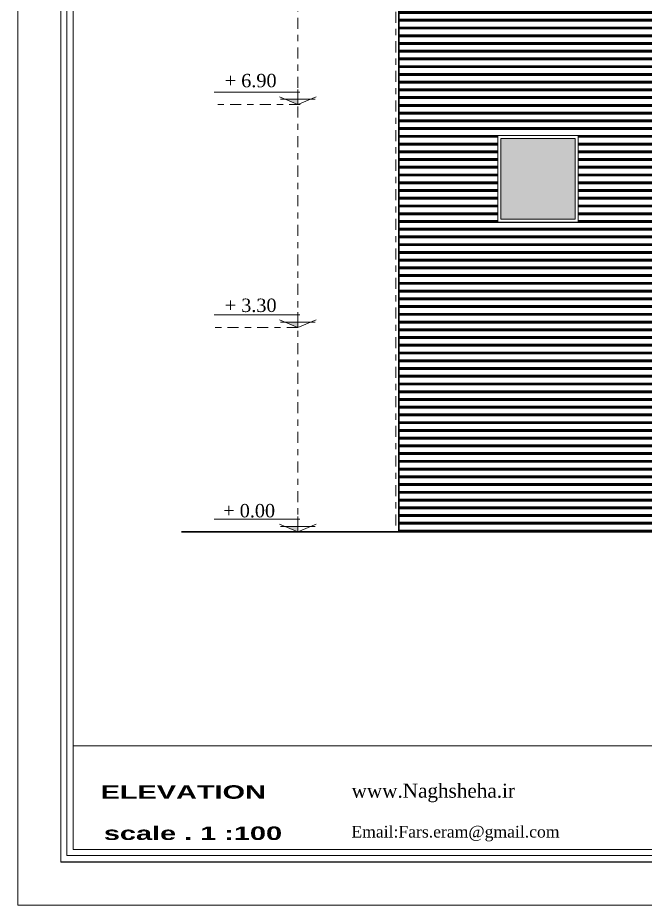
# Model space of a CAD drawing. Header units: metres. Extents: x 236 to 355, y 67 to 475.
# Drawn here: x 277.89 to 288.02, y 226.72 to 241.05 of the extents above; entities that cross this region are included whole.
import ezdxf

# ---------------------------------------------------------------- set-up
doc = ezdxf.new("R2010")
doc.units = ezdxf.units.M
doc.header["$LTSCALE"] = 0.007
doc.header["$MEASUREMENT"] = 0
doc.linetypes.add('DASHDOTX2', pattern=[50.8, 25.4, -12.7, 0, -12.7])
for name, color, linetype in [('6', 6, 'Continuous'), ('DIM1', 40, 'Continuous'), ('H', 7, 'Continuous')]:
    doc.layers.add(name, color=color, linetype=linetype)
for name, color, linetype, lineweight in [('decoration', 251, 'Continuous', 18), ('point line', 22, 'DASHDOTX2', 18), ('stair', 20, 'Continuous', 15), ('walll', 7, 'Continuous', 30)]:
    doc.layers.add(name, color=color, linetype=linetype, lineweight=lineweight)
doc.styles.add('KA', font='impact.ttf', dxfattribs={"width": 2, "height": 0.25})
doc.styles.get("Standard").update_dxf_attribs({"font": 'dutch.ttf'})
pattern_1 = [(0, (2.64409, -26.3804), (0, 0.125), []), (0, (2.64409, -26.36478), (0, 0.125), []), (0, (2.64409, -26.34915), (0, 0.125), [])]

# ---------------------------------------------------------------- blocks, each defined once
blk = doc.blocks.new('SECCODE')
at = {"linetype": 'Continuous'}
blk.add_hatch(color=0, dxfattribs=at).paths.add_polyline_path([(-0.204, 0.085), (0, 0), (0, 0.085)])
at = {"color": 0, "linetype": 'Continuous'}
for p, q in [((0.034, 0.202), (-1.349, 0.202)), ((0, 0), (0, 0.246)), ((0, 0), (-0.297, 0.124)), ((-0.278, 0.085), (0, 0.085)), ((0, 0), (0.297, 0.124)), ((0.278, 0.085), (0, 0.085))]:
    blk.add_line(p, q, dxfattribs=at)

msp = doc.modelspace()

# ---------------------------------------------------------------- hatches: boundary and pattern name
at = {"layer": 'decoration', "lineweight": 0, "true_color": 0x6c0707}
h = msp.add_hatch(dxfattribs=at)
h.set_pattern_fill('PLAST', color=16, scale=0.5, style=0)
h.set_pattern_definition(pattern_1)
h.paths.add_polyline_path([(291.944, 241.348), (291.944, 242.161), (290.391, 242.161), (290.391, 241.348), (288.992, 241.348), (288.992, 242.161), (286.935, 242.161), (286.935, 241.348), (285.635, 241.348), (285.635, 242.161), (284.04, 242.161), (284.04, 238.425), (285.635, 238.425), (285.635, 239.148), (286.935, 239.148), (286.935, 238.425), (288.992, 238.425), (288.992, 239.148), (290.391, 239.148), (290.391, 238.425), (291.944, 238.425), (291.944, 239.148), (293.344, 239.148), (293.344, 238.425), (294.94, 238.425), (294.94, 242.161), (293.344, 242.161), (293.344, 241.348)])
h = msp.add_hatch(dxfattribs=at)
h.set_pattern_fill('PLAST', color=16, scale=0.5, style=0)
h.set_pattern_definition(pattern_1)
h.paths.add_polyline_path([(291.944, 237.748), (291.944, 238.425), (290.391, 238.425), (290.391, 237.748), (288.992, 237.748), (288.992, 238.425), (286.935, 238.425), (286.935, 237.748), (285.635, 237.748), (285.635, 238.425), (284.04, 238.425), (284.04, 233.687), (289.2, 233.687), (289.2, 234.948), (294.2, 234.948), (294.2, 233.687), (294.94, 233.687), (294.94, 238.425), (293.344, 238.425), (293.344, 237.748)])
h = msp.add_hatch(dxfattribs=at)
h.set_pattern_fill('PLAST', color=16, scale=0.5, style=0)
h.set_pattern_definition(pattern_1)
h.paths.add_polyline_path([(284.04, 233.687), (284.04, 232.748), (289.2, 232.748), (289.2, 233.687)])
at = {"layer": 'walll'}
h = msp.add_hatch(color=256, dxfattribs=at)
h.set_gradient(color1=(0, 0, 255), color2=(255, 255, 0), tint=1, name='CYLINDER')
h.paths.add_polyline_path([(286.885, 237.798), (286.885, 239.098), (285.685, 239.098), (285.685, 237.798)])

# ---------------------------------------------------------------- linework, layer by layer
at = {"layer": '6', "lineweight": 5}
for p, q in [((278.583, 227.416), (278.583, 255.72)), ((278.679, 227.519), (278.679, 255.623)), ((278.783, 227.616), (278.783, 255.52)), ((278.783, 229.291), (318.987, 229.291)), ((278.679, 227.519), (319.083, 227.519)), ((278.783, 227.616), (318.987, 227.616)), ((278.583, 227.416), (319.187, 227.416))]:
    msp.add_line(p, q, dxfattribs=at)
at = {"layer": 'DIM1', "lineweight": 5}
for p, q in [((277.887, 256.416), (277.887, 226.716)), ((277.887, 226.716), (298.887, 226.716))]:
    msp.add_line(p, q, dxfattribs=at)
for points in [[(319.887, 256.416), (298.887, 256.416), (277.887, 256.416), (277.887, 226.716), (298.887, 226.716), (319.887, 226.716)], [(319.191, 255.72), (298.887, 255.72), (278.583, 255.72), (278.583, 227.411), (298.887, 227.411), (319.191, 227.411)]]:
    msp.add_lwpolyline(points, close=True, dxfattribs=at)
at = {"layer": 'point line'}
for p, q in [((282.408, 232.75), (282.408, 254.05)), ((282.448, 239.648), (281.099, 239.648)), ((282.408, 236.048), (281.059, 236.048))]:
    msp.add_line(p, q, dxfattribs=at)
at = {"layer": 'stair', "linetype": 'DASHDOTX2'}
msp.add_line((283.99, 254.048), (283.99, 232.748), dxfattribs=at)
at = {"layer": 'stair'}
for points in [[(286.935, 239.148), (285.635, 239.148), (285.635, 237.748), (286.935, 237.748)], [(286.885, 239.098), (285.685, 239.098), (285.685, 237.798), (286.885, 237.798)]]:
    msp.add_lwpolyline(points, close=True, dxfattribs=at)
at = {"layer": 'walll'}
for p, q in [((284.04, 232.748), (284.04, 251.548)), ((297.02, 232.748), (280.529, 232.748)), ((297.02, 232.748), (282.136, 232.748))]:
    msp.add_line(p, q, dxfattribs=at)

# ---------------------------------------------------------------- block references
at = {"layer": 'stair'}
for p in [(282.408, 239.648), (282.408, 236.048), (282.408, 232.748)]:
    msp.add_blockref('SECCODE', p, dxfattribs=at)

# ---------------------------------------------------------------- texts
at = {"layer": 'H', "lineweight": 5}
for s, height, p in [('www.Naghsheha.ir', 0.2261, (283.277, 228.453)), ('Email:Fars.eram@gmail.com', 0.18842, (283.273, 227.809))]:
    msp.add_text(s, height=height, dxfattribs=at).set_placement(p)
at = {"layer": 'H', "linetype": 'ByBlock', "lineweight": 5, "style": 'KA', "width": 2}
msp.add_text('scale . 1 :100', height=0.21726, dxfattribs=at).set_placement((279.277, 227.77))
at = {"layer": 'stair', "linetype": 'ByBlock', "lineweight": 5, "style": 'KA', "width": 2}
msp.add_text('ELEVATION', height=0.2173, dxfattribs=at).set_placement((279.225, 228.436))
at = {"layer": 'walll'}
for s, p in [('+ 6.90', (281.229, 239.928)), ('+ 3.30', (281.229, 236.298)), ('+ 0.00', (281.205, 232.981))]:
    msp.add_text(s, height=0.2159, dxfattribs=at).set_placement(p)

doc.saveas('drawing.dxf')
